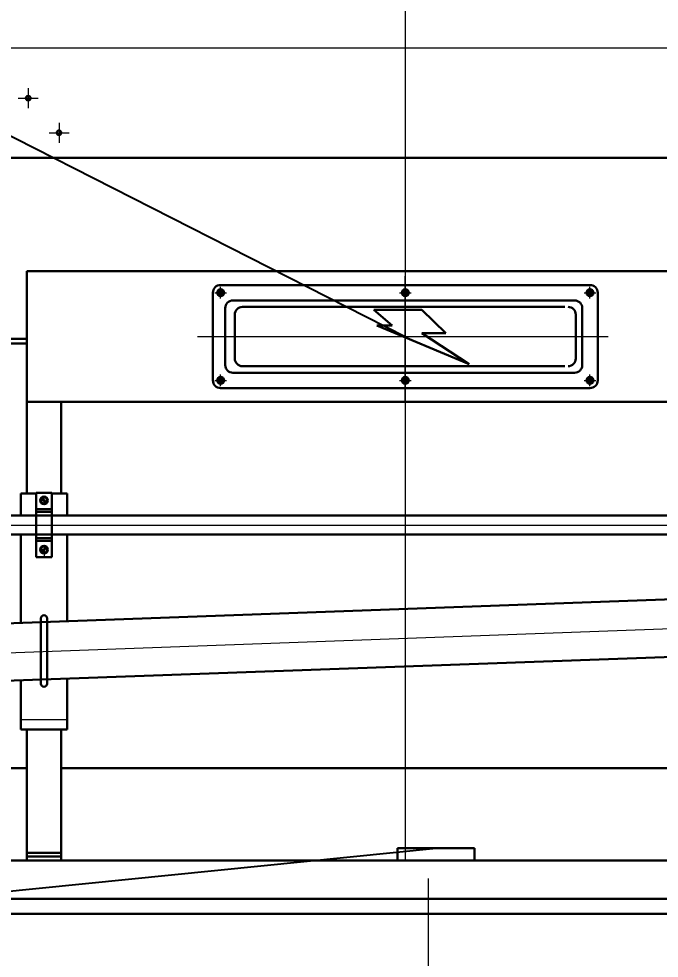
# Model space of a CAD drawing. Extents: x -25778 to -31, y 280 to 17100.
# Drawn here: x -18846 to -18013, y 11423 to 12644 of the extents above; entities that cross this region are included whole.
import ezdxf
from ezdxf.lldxf.tags import DXFTag

# ---------------------------------------------------------------- set-up
doc = ezdxf.new("R2010")
doc.units = 0
doc.header["$LTSCALE"] = 20
doc.header["$MEASUREMENT"] = 0
doc.header["$PDSIZE"] = -5
for name, color, linetype, lineweight in [('CENTRO', 7, 'CENTRO10', 13), ('CENTRO2', 7, 'CENTRO2', 13), ('CONTORNO', 3, 'Continuous', 30), ('COTA', 2, 'Continuous', 15), ('TRACEJADA', 7, 'HIDDEN', 13), ('TRACEJADO', 7, 'TRACEJADA1', 13)]:
    doc.layers.add(name, color=color, linetype=linetype, lineweight=lineweight)
doc.layers.add('FINA', color=7, linetype='Continuous')
doc.layers.add('SUBLISTA', color=7, linetype='Continuous')
doc.styles.add('ROMANS', font='romans.shx', dxfattribs={"width": 0.8, "height": 75})
tags = doc.linetypes.add('CENTRO10', pattern=[16.8, 10, -3, 0.8, -3]).pattern_tags.tags
tags[10:11] = [DXFTag(74, 4), DXFTag(75, 0), DXFTag(340, '0'), DXFTag(46, 1.0), DXFTag(50, 0.0), DXFTag(44, 0.0), DXFTag(45, 0.0)]
tags[8:9] = [DXFTag(74, 4), DXFTag(75, 0), DXFTag(340, '0'), DXFTag(46, 1.0), DXFTag(50, 0.0), DXFTag(44, 0.0), DXFTag(45, 0.0)]
tags[6:7] = [DXFTag(74, 4), DXFTag(75, 0), DXFTag(340, '0'), DXFTag(46, 1.0), DXFTag(50, 0.0), DXFTag(44, 0.0), DXFTag(45, 0.0)]
tags[4:5] = [DXFTag(74, 4), DXFTag(75, 0), DXFTag(340, '0'), DXFTag(46, 1.0), DXFTag(50, 0.0), DXFTag(44, 0.0), DXFTag(45, 0.0)]
tags = doc.linetypes.add('CENTRO2', pattern=[4.3, 2.5, -0.75, 0.3, -0.75]).pattern_tags.tags
tags[10:11] = [DXFTag(74, 4), DXFTag(75, 0), DXFTag(340, '0'), DXFTag(46, 1.0), DXFTag(50, 0.0), DXFTag(44, 0.0), DXFTag(45, 0.0)]
tags[8:9] = [DXFTag(74, 4), DXFTag(75, 0), DXFTag(340, '0'), DXFTag(46, 1.0), DXFTag(50, 0.0), DXFTag(44, 0.0), DXFTag(45, 0.0)]
tags[6:7] = [DXFTag(74, 4), DXFTag(75, 0), DXFTag(340, '0'), DXFTag(46, 1.0), DXFTag(50, 0.0), DXFTag(44, 0.0), DXFTag(45, 0.0)]
tags[4:5] = [DXFTag(74, 4), DXFTag(75, 0), DXFTag(340, '0'), DXFTag(46, 1.0), DXFTag(50, 0.0), DXFTag(44, 0.0), DXFTag(45, 0.0)]
tags = doc.linetypes.add('HIDDEN', pattern=[1.905, 1.27, -0.635]).pattern_tags.tags
tags[6:7] = [DXFTag(74, 4), DXFTag(75, 0), DXFTag(340, '0'), DXFTag(46, 1.0), DXFTag(50, 0.0), DXFTag(44, 0.0), DXFTag(45, 0.0)]
tags[4:5] = [DXFTag(74, 4), DXFTag(75, 0), DXFTag(340, '0'), DXFTag(46, 1.0), DXFTag(50, 0.0), DXFTag(44, 0.0), DXFTag(45, 0.0)]
tags = doc.linetypes.add('TRACEJADA1', pattern=[2, 1, -1]).pattern_tags.tags
tags[6:7] = [DXFTag(74, 4), DXFTag(75, 0), DXFTag(340, '0'), DXFTag(46, 1.0), DXFTag(50, 0.0), DXFTag(44, 0.0), DXFTag(45, 0.0)]
tags[4:5] = [DXFTag(74, 4), DXFTag(75, 0), DXFTag(340, '0'), DXFTag(46, 1.0), DXFTag(50, 0.0), DXFTag(44, 0.0), DXFTag(45, 0.0)]
doc.dimstyles.get("Standard").update_dxf_attribs({"dimscale": 30, "dimtxt": 75, "dimasz": 2.5, "dimexe": 1, "dimexo": 1, "dimgap": 1, "dimtad": 0, "dimrnd": 0.1, "dimdsep": 46, "dimtxsty": 'ROMANS', "dimcen": 0, "dimclrd": 256, "dimclre": 256, "dimclrt": 256, "dimadec": 0, "dimazin": 0, "dimtp": 0.1, "dimtm": 0.1, "dimtfac": 0.5, "dimtdec": 3, "dimtofl": 0, "dimtmove": 0, "dimatfit": 0, "dimfxl": 0, "dimtolj": 1, "dimarcsym": 0})

# ---------------------------------------------------------------- blocks, each defined once
blk = doc.blocks.new('A$C09581A3B')
at = {"layer": 'CENTRO'}
for p, q in [((270.2, 0), (270.2, 162.4)), ((30.2, 133.4), (30.2, 148.4)), ((30.2, 146.9), (30.2, 134.9)), ((270.2, 133.4), (270.2, 148.4)), ((270.2, 146.9), (270.2, 134.9)), ((510.2, 133.4), (510.2, 148.4)), ((510.2, 146.9), (510.2, 134.9)), ((22.7, 140.9), (37.7, 140.9)), ((36.2, 140.9), (24.2, 140.9)), ((262.7, 140.9), (277.7, 140.9)), ((276.2, 140.9), (264.2, 140.9)), ((502.7, 140.9), (517.7, 140.9)), ((516.2, 140.9), (504.2, 140.9)), ((0, 83.9), (529.1, 83.9)), ((2.2, 83.9), (534, 83.9)), ((22.7, 26.9), (37.7, 26.9)), ((36.2, 26.9), (24.2, 26.9)), ((30.2, 19.4), (30.2, 34.4)), ((30.2, 32.9), (30.2, 20.9)), ((262.7, 26.9), (277.7, 26.9)), ((276.2, 26.9), (264.2, 26.9)), ((270.2, 19.4), (270.2, 34.4)), ((270.2, 32.9), (270.2, 20.9)), ((502.7, 26.9), (517.7, 26.9)), ((516.2, 26.9), (504.2, 26.9)), ((510.2, 19.4), (510.2, 34.4)), ((510.2, 32.9), (510.2, 20.9))]:
    blk.add_line(p, q, dxfattribs=at)
at = {"layer": 'CONTORNO'}
for p, q in [((510.2, 150.9), (30.2, 150.9)), ((20.2, 140.9), (20.2, 26.9)), ((520.2, 26.9), (520.2, 140.9)), ((46.2, 130.9), (490.2, 130.9)), ((477.7, 122.4), (58.7, 122.4)), ((36.2, 46.9), (36.2, 120.9)), ((48.7, 55.4), (48.7, 112.4)), ((253.2, 98.1), (229.2, 118.5)), ((229.2, 118.5), (291.7, 118.5)), ((291.7, 118.5), (323.1, 88.2)), ((491.7, 55.4), (491.7, 112.4)), ((500.2, 120.9), (500.2, 46.9)), ((353.2, 48.1), (233.2, 98.1)), ((233.2, 98.1), (253.2, 98.1)), ((291.7, 88.2), (353.2, 48.1)), ((323.1, 88.2), (291.7, 88.2)), ((490.2, 36.9), (46.2, 36.9)), ((477.7, 45.4), (58.7, 45.4)), ((30.2, 16.9), (510.2, 16.9))]:
    blk.add_line(p, q, dxfattribs=at)
for centre, radius in [((30.2, 140.9), 4.5), ((30.2, 140.9), 2.75), ((270.2, 140.9), 4.5), ((270.2, 140.9), 2.75), ((510.2, 140.9), 4.5), ((510.2, 140.9), 2.75), ((30.2, 26.9), 4.5), ((30.2, 26.9), 2.75), ((270.2, 26.9), 4.5), ((270.2, 26.9), 2.75), ((510.2, 26.9), 4.5), ((510.2, 26.9), 2.75)]:
    blk.add_circle(centre, radius, dxfattribs=at)
for centre, start, end in [((30.2, 140.9), 90, 180), ((510.2, 140.9), 0, 90), ((46.2, 120.9), 90, 180), ((58.7, 112.4), 90, 180), ((481.7, 112.4), 0, 90), ((490.2, 120.9), 0, 90), ((58.7, 55.4), 180, 270), ((481.7, 55.4), 270, 0), ((46.2, 46.9), 180, 270), ((490.2, 46.9), 270, 0), ((30.2, 26.9), 180, 270), ((510.2, 26.9), 270, 0)]:
    blk.add_arc(centre, 10, start, end, dxfattribs=at)
at = {"layer": 'FINA'}
for centre in [(30.2, 140.9), (270.2, 140.9), (510.2, 140.9), (30.2, 26.9), (270.2, 26.9), (510.2, 26.9)]:
    blk.add_arc(centre, 4, 90, 0, dxfattribs=at)
blk = doc.blocks.new('A$C066670F2')
at = {"layer": 'CENTRO'}
for p, q in [((572.5, 1145), (572.5, 0)), ((0, 572.5), (1145, 572.5)), ((50, 313.5), (45.6, 313.5)), ((1095, 313.5), (1099.4, 313.5))]:
    blk.add_line(p, q, dxfattribs=at)
at = {"layer": 'CENTRO2'}
for p, q in [((122.5, 1049.5), (122.5, 1075.5)), ((347.5, 1049.5), (347.5, 1075.5)), ((797.5, 1049.5), (797.5, 1075.5)), ((1022.5, 1049.5), (1022.5, 1075.5)), ((109.5, 1062.5), (135.5, 1062.5)), ((334.5, 1062.5), (360.5, 1062.5)), ((810.5, 1062.5), (784.5, 1062.5)), ((1035.5, 1062.5), (1009.5, 1062.5)), ((82.5, 1009.5), (82.5, 1035.5)), ((1062.5, 1009.5), (1062.5, 1035.5)), ((69.5, 1022.5), (95.5, 1022.5)), ((1075.5, 1022.5), (1049.5, 1022.5)), ((82.5, 784.5), (82.5, 810.5)), ((1062.5, 784.5), (1062.5, 810.5)), ((69.5, 797.5), (95.5, 797.5)), ((1075.5, 797.5), (1049.5, 797.5)), ((82.5, 559.5), (82.5, 585.5)), ((1062.5, 559.5), (1062.5, 585.5)), ((69.5, 572.5), (95.5, 572.5)), ((1075.5, 572.5), (1049.5, 572.5)), ((82.5, 334.5), (82.5, 360.5)), ((1062.5, 334.5), (1062.5, 360.5)), ((69.5, 347.5), (95.5, 347.5)), ((1075.5, 347.5), (1049.5, 347.5)), ((82.5, 140.5), (82.5, 114.5)), ((1062.5, 135.5), (1062.5, 109.5)), ((69.5, 127.5), (95.5, 127.5)), ((1075.5, 122.5), (1049.5, 122.5)), ((122.5, 95.5), (122.5, 69.5)), ((1022.5, 95.5), (1022.5, 69.5)), ((109.5, 82.5), (135.5, 82.5)), ((1035.5, 82.5), (1009.5, 82.5))]:
    blk.add_line(p, q, dxfattribs=at)
at = {"layer": 'CONTORNO'}
for p, q in [((544.5, 1103.5), (538.1, 1095)), ((600.5, 1103.5), (606.9, 1095)), ((715, 672.5), (430, 672.5)), ((430, 472.5), (430, 672.5)), ((715, 472.5), (715, 672.5)), ((686.1, 652.5), (458.9, 652.5)), ((458.9, 652.5), (458.9, 526.6)), ((686.1, 632), (686.1, 652.5)), ((479.4, 632), (686.1, 632)), ((479.4, 547.1), (479.4, 632)), ((278.5, 621.9), (278.5, 572.5)), ((296.5, 621.9), (296.5, 572.5)), ((513.5, 618.4), (493, 618.4)), ((493, 618.4), (493, 547.1)), ((513.5, 547.1), (513.5, 618.4)), ((527.1, 618.4), (527.1, 547.1)), ((547.5, 618.4), (527.1, 618.4)), ((547.5, 526.6), (547.5, 618.4)), ((618.9, 618.4), (561.5, 618.4)), ((561.5, 618.4), (561.5, 526.6)), ((618.9, 562.3), (618.9, 618.4)), ((686.1, 618.4), (631.5, 618.4)), ((631.5, 618.4), (631.5, 526.6)), ((686.1, 492.5), (686.1, 618.4)), ((848.5, 621.9), (848.5, 572.5)), ((866.5, 621.9), (866.5, 572.5)), ((598.4, 597.9), (581.6, 597.9)), ((581.6, 597.9), (581.6, 582.7)), ((598.4, 582.7), (598.4, 597.9)), ((648.8, 597.9), (648.8, 547.1)), ((665.6, 597.9), (648.8, 597.9)), ((665.6, 547.1), (665.6, 597.9)), ((581.6, 582.7), (598.4, 582.7)), ((278.5, 523.1), (278.5, 572.5)), ((296.5, 523.1), (296.5, 572.5)), ((581.9, 562.3), (618.9, 562.3)), ((581.9, 547.1), (581.9, 562.3)), ((848.5, 523.1), (848.5, 572.5)), ((866.5, 523.1), (866.5, 572.5)), ((493, 547.1), (479.4, 547.1)), ((527.1, 547.1), (513.5, 547.1)), ((618.9, 547.1), (581.9, 547.1)), ((618.9, 526.6), (618.9, 547.1)), ((648.8, 547.1), (665.6, 547.1)), ((458.9, 526.6), (547.5, 526.6)), ((561.5, 526.6), (618.9, 526.6)), ((631.5, 526.6), (665.6, 526.6)), ((665.6, 526.6), (665.6, 513)), ((665.6, 513), (458.9, 513)), ((458.9, 513), (458.9, 492.5)), ((458.9, 492.5), (686.1, 492.5)), ((458.9, 492.5), (458.9, 492.5)), ((715, 472.5), (430, 472.5)), ((48.4, 305.3), (48.4, 321.7)), ((48.9, 324.5), (50, 324.5)), ((48.9, 319), (50, 319)), ((1096.1, 324.5), (1095, 324.5)), ((1096.1, 319), (1095, 319)), ((1096.6, 305.3), (1096.6, 321.7)), ((48.9, 308), (50, 308)), ((1096.1, 308), (1095, 308)), ((48.9, 302.5), (50, 302.5)), ((1096.1, 302.5), (1095, 302.5))]:
    blk.add_line(p, q, dxfattribs=at)
blk.add_lwpolyline([(50, 1095), (1095, 1095), (1095, 50), (50, 50)], close=True, dxfattribs=at)
for centre in [(122.5, 1062.5), (347.5, 1062.5), (797.5, 1062.5), (1022.5, 1062.5), (82.5, 1022.5), (1062.5, 1022.5), (82.5, 797.5), (1062.5, 797.5), (82.5, 572.5), (1062.5, 572.5), (82.5, 347.5), (1062.5, 347.5), (82.5, 127.5), (1062.5, 122.5), (122.5, 82.5), (1022.5, 82.5)]:
    blk.add_circle(centre, 3, dxfattribs=at)
for centre, radius, start, end in [((572.5, 1082.5), 35, 36.8699, 143.1301), ((572.5, 1082.5), 20, 38.6822, 141.3178), ((287.5, 642.5), 12.5, 340.7345, 199.2655), ((857.5, 642.5), 12.5, 340.7345, 199.2655), ((228.5, 621.9), 50, 0, 19.2655), ((287.5, 642.5), 12.5, 199.2655, 340.7345), ((346.5, 621.9), 50, 160.7345, 180), ((798.5, 621.9), 50, 0, 19.2655), ((857.5, 642.5), 12.5, 199.2655, 340.7345), ((916.5, 621.9), 50, 160.7345, 180), ((228.5, 523.1), 50, 340.7345, 0), ((287.5, 502.5), 12.5, 19.2655, 160.7345), ((346.5, 523.1), 50, 180, 199.2655), ((798.5, 523.1), 50, 340.7345, 0), ((857.5, 502.5), 12.5, 19.2655, 160.7345), ((916.5, 523.1), 50, 180, 199.2655), ((287.5, 502.5), 12.5, 160.7345, 19.2655), ((857.5, 502.5), 12.5, 160.7345, 19.2655), ((55.7, 321.7), 7.3, 157.9259, 202.0741), ((76.8, 313.5), 28.4, 168.8596, 191.1404), ((1089.3, 321.7), 7.3, 337.9259, 22.0741), ((1068.2, 313.5), 28.4, 348.8596, 11.1404), ((55.7, 305.3), 7.3, 157.9259, 202.0741), ((1089.3, 305.3), 7.3, 337.9259, 22.0741)]:
    blk.add_arc(centre, radius, start, end, dxfattribs=at)
at = {"layer": 'TRACEJADA'}
for p, q in [((437.5, 657.5), (437.5, 672.5)), ((707.5, 657.5), (707.5, 672.5)), ((287.5, 480.8), (287.5, 664.2)), ((430, 665), (445, 665)), ((700, 665), (715, 665)), ((857.5, 480.8), (857.5, 664.2)), ((267.4, 642.5), (307.6, 642.5)), ((877.6, 642.5), (837.4, 642.5)), ((267.4, 502.5), (307.6, 502.5)), ((877.6, 502.5), (837.4, 502.5)), ((430, 480), (445, 480)), ((437.5, 472.5), (437.5, 487.5)), ((700, 480), (715, 480)), ((707.5, 472.5), (707.5, 487.5))]:
    blk.add_line(p, q, dxfattribs=at)
for centre, radius in [((437.5, 665), 3.5), ((707.5, 665), 3.5), ((287.5, 642.5), 7), ((857.5, 642.5), 7), ((287.5, 642.5), 4.5), ((857.5, 642.5), 4.5), ((287.5, 502.5), 7), ((287.5, 502.5), 4.5), ((857.5, 502.5), 7), ((857.5, 502.5), 4.5), ((437.5, 480), 3.5), ((707.5, 480), 3.5)]:
    blk.add_circle(centre, radius, dxfattribs=at)
for centre, start, end in [((287.5, 642.5), 180, 90), ((857.5, 642.5), 90, 0), ((287.5, 502.5), 270, 180), ((857.5, 502.5), 0, 270)]:
    blk.add_arc(centre, 6, start, end, dxfattribs=at)
blk = doc.blocks.new('*D53')
at = {"linetype": 'ByBlock'}
for p, q in [((-20738.3, 12774.3), (-20738.3, 16112.1)), ((-15273.3, 11526.9), (-15273.3, 16112.1)), ((-20663.3, 16082.1), (-18141.5, 16082.1)), ((-15348.3, 16082.1), (-17870.1, 16082.1))]:
    blk.add_line(p, q, dxfattribs=at)
for points in [[(-20663.3, 16094.6), (-20663.3, 16069.6), (-20738.3, 16082.1)], [(-15348.3, 16094.6), (-15348.3, 16069.6), (-15273.3, 16082.1)]]:
    blk.add_solid(points, dxfattribs=at)
at = {"layer": 'DEFPOINTS', "color": 0, "linetype": 'ByBlock'}
for p in [(-15273.3, 16082.1), (-20738.3, 12744.3), (-15273.3, 11496.9)]:
    blk.add_point(p, dxfattribs=at)
at = {"linetype": 'ByBlock', "insert": (-18005.8, 16082.1), "char_height": 75, "attachment_point": 5, "style": 'ROMANS'}
blk.add_mtext('\\A1;5465', dxfattribs=at)

msp = doc.modelspace()

# ---------------------------------------------------------------- linework, layer by layer
at = {"layer": 'CENTRO'}
for p, q in [((-15289.375, 12606.25, 0.11), (-20838.322, 12606.25, 0.11)), ((-18343.323, 12413.75, 0.11), (-18343.323, 11550.25, 0.11)), ((-20498.322, 11986.25, 0.11), (-16571.823, 11986.25, 0.11)), ((-19783.022, 11786.447, 0.109), (-16627.323, 11901.885, 0.109)), ((-18313.323, 10202.85, 0.11), (-18313.323, 11526.85, 0.11))]:
    msp.add_line(p, q, dxfattribs=at)
at = {"layer": 'CENTRO2'}
msp.add_line((-18812.822, 11952.595, 0.425), (-18812.822, 11943.581, 0.425), dxfattribs=at)
at = {"layer": 'CONTORNO'}
for p, q in [((-17851.573, 12316.25, 0.11), (-18835.073, 12316.25, 0.11)), ((-18835.073, 12316.25, 0.11), (-18835.073, 12228.25, 0.11)), ((-18835.073, 12228.25, 0.11), (-19723.323, 12228.25, 0.11)), ((-18835.073, 12222.293, 0.11), (-18835.073, 12228.25, 0.11)), ((-18835.073, 12222.293, 0.11), (-19723.323, 12222.293, 0.11)), ((-18835.073, 12150.375, 0.11), (-18835.073, 12222.293, 0.11)), ((-18835.073, 12150.375, 0.11), (-18835.073, 12146.25, 0.11)), ((-18835.073, 12146.25, 0.11), (-17851.573, 12146.25, 0.11)), ((-18790.573, 12146.25, 0.11), (-18835.073, 12146.25, 0.11)), ((-18835.073, 12027.259, 0.11), (-18835.073, 12146.25, 0.11)), ((-18790.573, 12146.25, 0.11), (-18790.573, 12027.259, 0.11)), ((-18842.823, 11998.751, 0.427), (-18842.823, 12027.259, 0.427)), ((-18842.823, 12027.259, 0.427), (-18822.823, 12027.259, 0.427)), ((-18822.823, 11944.251, 0.427), (-18822.823, 12028.251, 0.427)), ((-18822.823, 12028.251, 0.427), (-18802.823, 12028.251, 0.427)), ((-18816.127, 12020.435, 0.427), (-18810.171, 12015.31, 0.427)), ((-18815.474, 12021.193, 0.427), (-18809.519, 12016.068, 0.427)), ((-18802.823, 11944.251, 0.427), (-18802.823, 12028.251, 0.427)), ((-18802.823, 12027.259, 0.427), (-18782.823, 12027.259, 0.427)), ((-18782.823, 11998.751, 0.427), (-18782.823, 12027.259, 0.427)), ((-18822.823, 12006.887, 0.427), (-18802.823, 12006.887, 0.427)), ((-16584.323, 11998.751, 0.11), (-20015.372, 11998.751, 0.11)), ((-18822.823, 12003.251, 0.427), (-18802.823, 12003.251, 0.427)), ((-20015.372, 11973.75, 0.11), (-16584.325, 11973.751, 0.11)), ((-18842.823, 11859.911, 0.427), (-18842.823, 11973.751, 0.427)), ((-18822.823, 11969.251, 0.427), (-18802.823, 11969.251, 0.427)), ((-18782.823, 11862.002, 0.427), (-18782.823, 11973.751, 0.427)), ((-18822.823, 11965.615, 0.427), (-18802.823, 11965.615, 0.427)), ((-18816.127, 11952.068, 0.427), (-18810.171, 11957.193, 0.427)), ((-18815.474, 11951.31, 0.427), (-18809.519, 11956.435, 0.427)), ((-19783.022, 11824.526, 0.109), (-16701.402, 11937.164, 0.109)), ((-18822.823, 11944.251, 0.427), (-18802.823, 11944.251, 0.427)), ((-16698.746, 11861.111, 0.109), (-19858.022, 11748.368, 0.109)), ((-18816.822, 11864.916, 0.425), (-18816.822, 11779.978, 0.425)), ((-18808.822, 11864.916, 0.425), (-18808.822, 11779.978, 0.425)), ((-18842.823, 11720.595, 0.11), (-18842.823, 11783.756, 0.294)), ((-18782.823, 11733.095, 0.11), (-18782.823, 11785.848, 0.287)), ((-18782.823, 11720.595, 0.11), (-18782.823, 11733.095, 0.11)), ((-18782.823, 11720.595, 0.11), (-18842.823, 11720.595, 0.11)), ((-18835.073, 11560.25, 0.11), (-18835.073, 11720.595, 0.11)), ((-18790.573, 11720.595, 0.11), (-18790.573, 11560.25, 0.11)), ((-18835.073, 11670.25, 0.11), (-19798.323, 11670.25, 0.11)), ((-18835.073, 11670.25, 0.11), (-19798.323, 11670.25, 0.11)), ((-17896.073, 11670.25, 0.11), (-18790.573, 11670.25, 0.11)), ((-17896.073, 11670.25, 0.11), (-18790.573, 11670.25, 0.11)), ((-18835.073, 11555.25, 0.11), (-18835.073, 11560.25, 0.11)), ((-18790.573, 11560.25, 0.11), (-18835.073, 11560.25, 0.11)), ((-18835.073, 11555.25, 0.11), (-18790.573, 11555.25, 0.11)), ((-18835.073, 11550.25, 0.11), (-18835.073, 11555.25, 0.11)), ((-18790.573, 11560.25, 0.11), (-18790.573, 11555.25, 0.11)), ((-18790.573, 11555.25, 0.11), (-18790.573, 11550.25, 0.11)), ((-18353.323, 11566.05, 0.11), (-18253.323, 11566.05, 0.11)), ((-18353.323, 11566.05, 0.11), (-18353.323, 11550.25, 0.11)), ((-18253.323, 11566.05, 0.11), (-18253.323, 11550.25, 0.11)), ((-16853.323, 11550.25, 0.11), (-19773.323, 11550.25, 0.11)), ((-16853.323, 11500.25, 0.11), (-19773.323, 11500.25, 0.11)), ((-16853.323, 11480.85, 0.11), (-19773.323, 11480.85, 0.11))]:
    msp.add_line(p, q, dxfattribs=at)
at = {"layer": 'CONTORNO', "color": 4}
for centre in [(-18812.823, 12018.251, 0.427), (-18812.823, 11954.251, 0.427)]:
    msp.add_circle(centre, 5, dxfattribs=at)
at = {"layer": 'CONTORNO'}
for centre, radius in [((-18812.823, 12018.251, 0.427), 4.4), ((-18812.823, 12018.251, 0.427), 3.96), ((-18812.823, 11954.251, 0.427), 4.4), ((-18812.823, 11954.251, 0.427), 3.96)]:
    msp.add_circle(centre, radius, dxfattribs=at)
for centre, start, end in [((-18812.822, 11864.916, 0.425), 0, 180), ((-18812.822, 11779.978, 0.425), 180, 0)]:
    msp.add_arc(centre, 3.969, start, end, dxfattribs=at)
at = {"layer": 'SUBLISTA'}
for p, q in [((-21182.531, 13675.535, 0.11), (-18343.323, 12231.25, 0.11)), ((-21182.529, 11276.183, 0.11), (-18303.323, 11566.05, 0.11))]:
    msp.add_line(p, q, dxfattribs=at)
at = {"layer": 'TRACEJADO', "elevation": 0.427}
msp.add_lwpolyline([(-18782.823, 11733.095), (-18842.823, 11733.095)], dxfattribs=at)

# ---------------------------------------------------------------- block references
at = {"layer": 'CONTORNO'}
msp.add_blockref('A$C066670F2', (-18915.823, 12413.75, 0.11), dxfattribs=at)
at = {"layer": 'COTA'}
msp.add_blockref('A$C09581A3B', (-18613.56, 12147.388, 0.11), dxfattribs=at)

# ---------------------------------------------------------------- dimensions: what is measured, and where the dimension line sits
dim = msp.add_linear_dim(base=(-15273.332, 16082.141, 0.11), p1=(-20738.322, 12744.25, 0.11), p2=(-15273.332, 11496.876, 0.11), dimstyle='Standard', dxfattribs=at)
dim.commit()
dim.dimension.update_dxf_attribs({"geometry": '*D53', "text_midpoint": (-18005.827, 16082.141, 0.11)})

doc.saveas('drawing.dxf')
